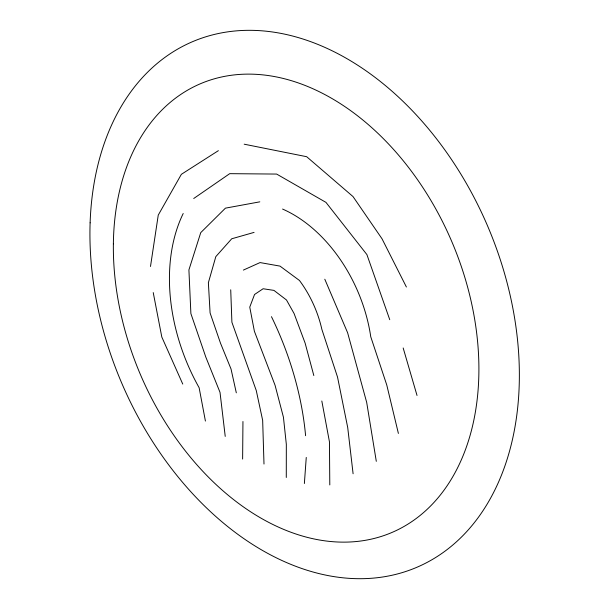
<?xml version="1.0" encoding="UTF-8"?>
<svg xmlns="http://www.w3.org/2000/svg" width="609" height="609" viewBox="0 0 609 609"><rect width="100%" height="100%" fill="white"/><g stroke="black" fill="none" stroke-linecap="round" stroke-linejoin="round"><path stroke-width="0.91" d="M286.283 477.479L286.329 444.319L283.436 417.218L275.062 385.261L254.387 331.273L249.759 307.111L254.539 294.497L263.118 288.75L273.928 290.386L286.481 299.971L294.086 313.536L305.132 343.149L313.825 375.555M242.626 459.064L242.953 421.504M304.371 483.523L306.258 457.435M150.492 266.483L158.256 215.091L181.375 174.311L218.372 150.667M193.723 198.504L229.707 173.664L276.638 174.067L325.96 202.378L366.907 254.6L389.752 319.702M243.372 270.091L260.051 262.578L280.011 266.11L299.461 280.475A89.607 60.436 66.7 0 1 321.879 329.416L337.531 377.085L347.709 427.518L353.098 473.764M254.075 232.394L231.717 238.781L215.814 256.633L208.377 282.705L210.09 312.942L220.466 343.095L231.039 369.031L236.315 392.835M259.807 201.838L225.437 208.149L200.742 232.63L188.912 269.909L190.883 313.574L205.827 357.133L220.016 392.348L225.231 436.394M244.194 144.196L306.662 156.703L353.03 196.585L382.018 238.789L406.393 287.006M182.761 384.073L161.811 337.028L153.232 292.579M324.803 279.219L347.625 332.773L366.687 402.404L376.301 461.333M403.173 347.975L417.028 395.469M398.393 433.433L386.753 384.964L370.759 336.777A129.9 88.838 66.5 0 0 282.568 209.054M205.416 421.063L199.128 387.712A165.191 114.583 66.4 0 1 183.202 213.508M321.818 400.996L329.446 441.822L329.796 484.939M230.72 289.8L231.9 322.245L256.267 390.544L262.662 420.332L263.994 464.035M271.469 316.68A221.166 132.655 66.4 0 1 305.596 435.701M90.117 222.833A285.735 199.09 66.9 0 0 404.018 572.049A285.735 199.09 66.9 0 0 419.7 118.648A285.735 199.09 66.9 0 0 90.117 222.833M113.373 243.813A243.943 169.287 66.9 0 0 385.04 535.166A243.943 169.287 66.9 0 0 389.889 145.429A243.943 169.287 66.9 0 0 113.373 243.813"/></g></svg>
